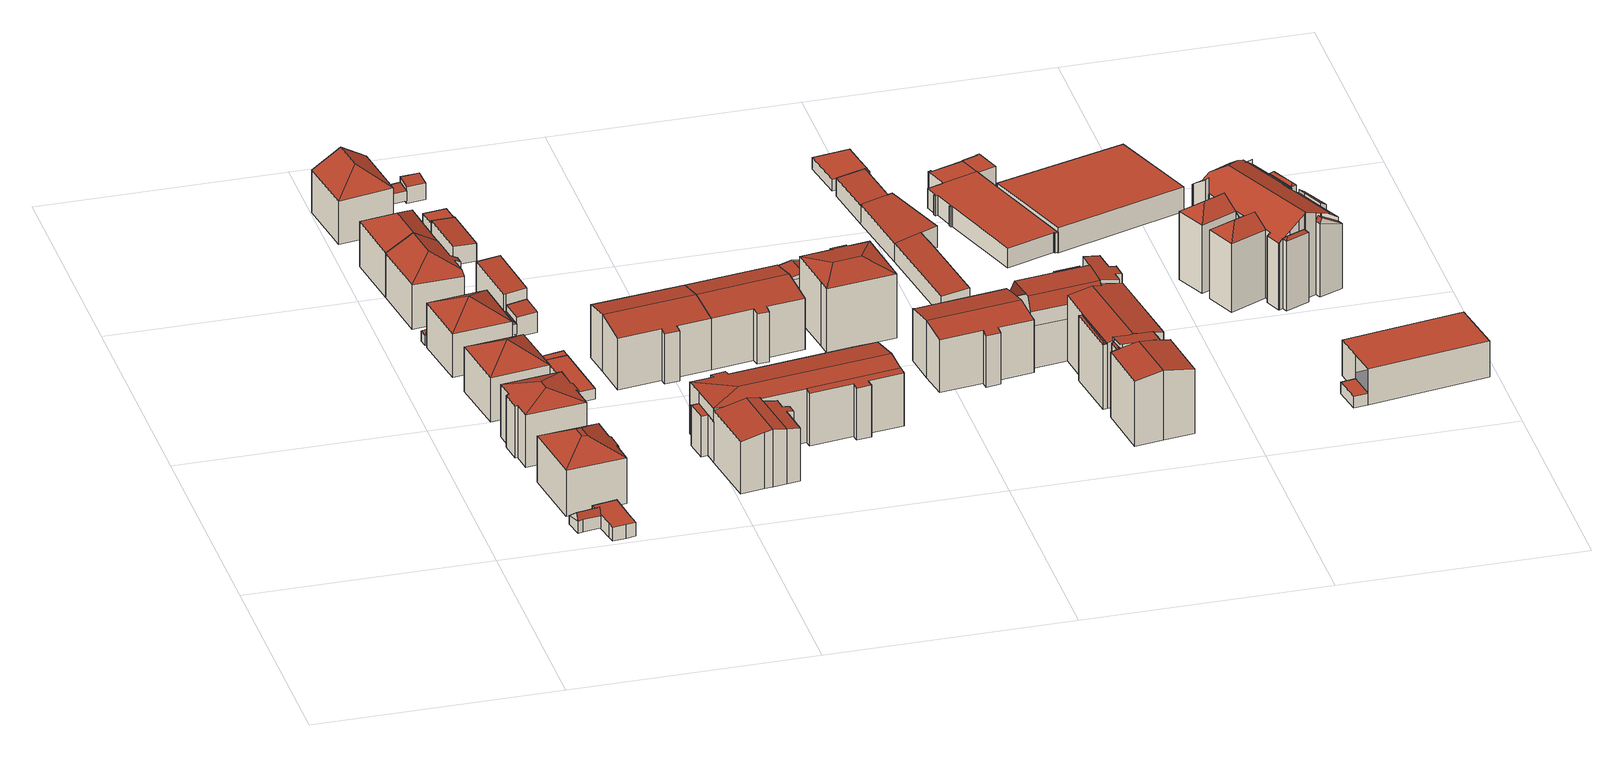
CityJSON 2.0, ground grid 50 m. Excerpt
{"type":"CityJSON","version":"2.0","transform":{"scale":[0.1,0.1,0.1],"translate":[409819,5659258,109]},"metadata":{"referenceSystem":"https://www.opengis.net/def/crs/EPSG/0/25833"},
"CityObjects":{
"building1":{"type":"Building","attributes":{"Dachtyp_tdc":"tdcFreeFormRoof","Gemeindeschluessel":14612000,"Dachneigung":36.49,"QualitaetDacherkennung":12,"Geometrietyp2DReferenz":"3000","measuredHeight":4.27,"function":"31001_9998","roofType":"5000"},"geometry":[{"type":"Solid","lod":"2","boundaries":[[[[0,1,2,3]],[[1,4,5,2]],[[4,6,7,5]],[[6,8,9,7]],[[8,0,3,9]],[[10,11,1,0]],[[6,4,11,10,8]],[[0,8,10]],[[4,1,11]],[[3,2,5,7,9]]]],"semantics":{"surfaces":[{"type":"WallSurface"},{"type":"RoofSurface"},{"type":"GroundSurface"}],"values":[[0,0,0,0,0,1,1,0,0,2]]}}]},
"building2":{"type":"Building","attributes":{"Dachtyp_tdc":"tdcPolyFlatRoof","Gemeindeschluessel":14612000,"Dachneigung":0,"QualitaetDacherkennung":81,"Geometrietyp2DReferenz":"3000","measuredHeight":2.94,"function":"31001_9998","roofType":"1000"},"geometry":[{"type":"Solid","lod":"2","boundaries":[[[[12,13,14,15]],[[13,16,17,14]],[[16,18,19,17]],[[18,20,21,19]],[[20,22,23,21]],[[22,24,25,23]],[[24,26,27,25]],[[26,28,29,27]],[[28,12,15,29]],[[28,26,24,22,20,18,16,13,12]],[[15,14,17,19,21,23,25,27,29]]]],"semantics":{"surfaces":[{"type":"WallSurface"},{"type":"RoofSurface"},{"type":"GroundSurface"}],"values":[[0,0,0,0,0,0,0,0,0,1,2]]}}]},
"building3":{"type":"Building","attributes":{"Dachtyp_tdc":"tdcCutTentRoof","Gemeindeschluessel":14612000,"Dachneigung":28.79,"QualitaetDacherkennung":66,"Geometrietyp2DReferenz":"3000","measuredHeight":13.18,"function":"31001_9998","roofType":"9999"},"geometry":[{"type":"Solid","lod":"2","boundaries":[[[[30,31,32,33]],[[31,34,35,32]],[[34,36,37,35]],[[36,38,39,37]],[[38,40,41,39]],[[42,43,44,45]],[[43,30,33,44]],[[43,42,40,38,36,34,46,47]],[[30,43,47,48]],[[31,30,48,49]],[[34,31,49,46]],[[49,48,47,46]],[[33,32,35,37,39,41,45,44]],[[40,42,45,41]]]],"semantics":{"surfaces":[{"type":"WallSurface"},{"type":"RoofSurface"},{"type":"GroundSurface"}],"values":[[0,0,0,0,0,0,0,1,1,1,1,1,2,0]]}}]},
"building4":{"type":"Building","attributes":{"Dachtyp_tdc":"tdcHipRoof","Gemeindeschluessel":14612000,"Dachneigung":17.6,"QualitaetDacherkennung":72,"Geometrietyp2DReferenz":"3000","measuredHeight":13.32,"function":"31001_9998","roofType":"3200"},"geometry":[{"type":"Solid","lod":"2","boundaries":[[[[50,51,52,53]],[[51,54,55,52]],[[54,56,57,55]],[[56,58,59,57]],[[58,60,61,59]],[[60,62,63,61]],[[62,64,65,63]],[[64,66,67,65]],[[66,68,69,67]],[[68,70,71,69]],[[70,72,73,71]],[[72,50,53,73]],[[68,66,74]],[[56,54,75]],[[66,64,62,60,58,56,75,74]],[[54,51,50,72,70,68,74,75]],[[53,52,55,57,59,61,63,65,67,69,71,73]]]],"semantics":{"surfaces":[{"type":"WallSurface"},{"type":"RoofSurface"},{"type":"GroundSurface"}],"values":[[0,0,0,0,0,0,0,0,0,0,0,0,1,1,1,1,2]]}}]},
"building5":{"type":"Building","attributes":{"Dachtyp_tdc":"tdcTentRoof","Gemeindeschluessel":14612000,"Dachneigung":30.73,"QualitaetDacherkennung":65,"Geometrietyp2DReferenz":"3000","measuredHeight":13.28,"function":"31001_9998","roofType":"3500"},"geometry":[{"type":"Solid","lod":"2","boundaries":[[[[76,77,78,79]],[[77,80,81,78]],[[80,82,83,81]],[[82,76,79,83]],[[77,76,84]],[[80,77,84]],[[82,80,84]],[[76,82,84]],[[79,78,81,83]]]],"semantics":{"surfaces":[{"type":"WallSurface"},{"type":"RoofSurface"},{"type":"GroundSurface"}],"values":[[0,0,0,0,1,1,1,1,2]]}}]},
"building6":{"type":"Building","attributes":{"Dachtyp_tdc":"tdcTentRoof","Gemeindeschluessel":14612000,"Dachneigung":30.21,"QualitaetDacherkennung":66,"Geometrietyp2DReferenz":"3000","measuredHeight":13.11,"function":"31001_9998","roofType":"3500"},"geometry":[{"type":"Solid","lod":"2","boundaries":[[[[85,86,87,88]],[[86,89,90,87]],[[89,91,92,90]],[[91,85,88,92]],[[86,85,93]],[[89,86,93]],[[91,89,93]],[[85,91,93]],[[88,87,90,92]]]],"semantics":{"surfaces":[{"type":"WallSurface"},{"type":"RoofSurface"},{"type":"GroundSurface"}],"values":[[0,0,0,0,1,1,1,1,2]]}}]},
"building7":{"type":"Building","attributes":{"Dachtyp_tdc":"tdcFreeFormRoof","Gemeindeschluessel":14612000,"Dachneigung":29.4,"QualitaetDacherkennung":63,"Geometrietyp2DReferenz":"3000","measuredHeight":12.84,"function":"31001_9998","roofType":"5000"},"geometry":[{"type":"Solid","lod":"2","boundaries":[[[[94,95,96,97]],[[95,98,99,96]],[[98,100,101,99]],[[100,102,103,101]],[[102,104,105,103]],[[104,106,107,105]],[[106,108,109,107]],[[108,94,97,109]],[[104,110,111,106]],[[95,94,112,111,110,102,100,98]],[[106,111,112,108]],[[104,102,110]],[[94,108,112]],[[97,96,99,101,103,105,107,109]]]],"semantics":{"surfaces":[{"type":"WallSurface"},{"type":"RoofSurface"},{"type":"GroundSurface"}],"values":[[0,0,0,0,0,0,0,0,1,1,1,0,0,2]]}}]},
"building8":{"type":"Building","attributes":{"Dachtyp_tdc":"tdcFreeFormRoof","Gemeindeschluessel":14612000,"Dachneigung":35.72,"QualitaetDacherkennung":27,"Geometrietyp2DReferenz":"3000","measuredHeight":3.58,"function":"31001_9998","roofType":"5000"},"geometry":[{"type":"Solid","lod":"2","boundaries":[[[[113,114,115,116]],[[114,117,118,115]],[[117,119,120,118]],[[119,121,122,120]],[[121,123,124,122]],[[123,125,126,124]],[[125,127,128,126]],[[127,113,116,128]],[[129,130,127,125]],[[131,132,129,125,123]],[[131,123,121]],[[133,132,131,121,119]],[[133,119,117]],[[117,132,133]],[[117,129,132]],[[114,129,117]],[[114,130,129]],[[130,114,113]],[[130,113,127]],[[116,115,118,120,122,124,126,128]]]],"semantics":{"surfaces":[{"type":"WallSurface"},{"type":"RoofSurface"},{"type":"GroundSurface"}],"values":[[0,0,0,0,0,0,0,0,1,1,1,1,1,1,1,1,1,1,1,2]]}}]},
"building9":{"type":"Building","attributes":{"Dachtyp_tdc":"tdcHipAndGableRoof","Gemeindeschluessel":14612000,"Dachneigung":30.19,"QualitaetDacherkennung":73,"Geometrietyp2DReferenz":"3000","measuredHeight":12.99,"function":"31001_9998","roofType":"5000"},"geometry":[{"type":"Solid","lod":"2","boundaries":[[[[134,135,136,137]],[[135,138,139,136]],[[138,140,141,139]],[[140,134,137,141]],[[138,135,142]],[[134,140,143]],[[135,134,143,142]],[[140,138,142,143]],[[137,136,139,141]]]],"semantics":{"surfaces":[{"type":"WallSurface"},{"type":"RoofSurface"},{"type":"GroundSurface"}],"values":[[0,0,0,0,1,0,1,1,2]]}}]},
"building10":{"type":"Building","attributes":{"Dachtyp_tdc":"tdcHipAndGableRoof","Gemeindeschluessel":14612000,"Dachneigung":31.84,"QualitaetDacherkennung":64,"Geometrietyp2DReferenz":"3000","measuredHeight":12.88,"function":"31001_9998","roofType":"5000"},"geometry":[{"type":"Solid","lod":"2","boundaries":[[[[144,145,146,147]],[[145,148,149,146]],[[148,150,151,149]],[[150,144,147,151]],[[148,145,152]],[[144,150,153]],[[145,144,153,152]],[[150,148,152,153]],[[147,146,149,151]]]],"semantics":{"surfaces":[{"type":"WallSurface"},{"type":"RoofSurface"},{"type":"GroundSurface"}],"values":[[0,0,0,0,1,0,1,1,2]]}}]},
"building11":{"type":"Building","attributes":{"Dachtyp_tdc":"tdcPolyFlatRoof","Gemeindeschluessel":14612000,"Dachneigung":0,"QualitaetDacherkennung":93,"Geometrietyp2DReferenz":"3000","measuredHeight":2.38,"function":"31001_9998","roofType":"1000"},"geometry":[{"type":"Solid","lod":"2","boundaries":[[[[154,155,156,157]],[[155,158,159,156]],[[158,160,161,159]],[[160,154,157,161]],[[160,158,155,154]],[[157,156,159,161]]]],"semantics":{"surfaces":[{"type":"WallSurface"},{"type":"RoofSurface"},{"type":"GroundSurface"}],"values":[[0,0,0,0,1,2]]}}]},
"building12":{"type":"Building","attributes":{"Dachtyp_tdc":"tdcPolyFlatRoof","Gemeindeschluessel":14612000,"Dachneigung":0,"QualitaetDacherkennung":55,"Geometrietyp2DReferenz":"3000","measuredHeight":2.43,"function":"31001_9998","roofType":"1000"},"geometry":[{"type":"Solid","lod":"2","boundaries":[[[[162,163,164,165]],[[163,166,167,164]],[[166,155,168,167]],[[155,154,169,168]],[[154,162,165,169]],[[154,155,166,163,162]],[[165,164,167,168,169]]]],"semantics":{"surfaces":[{"type":"WallSurface"},{"type":"RoofSurface"},{"type":"GroundSurface"}],"values":[[0,0,0,0,0,1,2]]}}]},
"building13":{"type":"Building","attributes":{"Dachtyp_tdc":"tdcPolyFlatRoof","Gemeindeschluessel":14612000,"Dachneigung":4.88,"QualitaetDacherkennung":71,"Geometrietyp2DReferenz":"3000","measuredHeight":4.54,"function":"31001_9998","roofType":"2100"},"geometry":[{"type":"Solid","lod":"2","boundaries":[[[[170,171,172,173]],[[171,174,175,172]],[[174,176,177,175]],[[176,170,173,177]],[[176,174,171,170]],[[173,172,175,177]]]],"semantics":{"surfaces":[{"type":"WallSurface"},{"type":"RoofSurface"},{"type":"GroundSurface"}],"values":[[0,0,0,0,1,2]]}}]},
"building14":{"type":"Building","attributes":{"Dachtyp_tdc":"tdcPolyFlatRoof","Gemeindeschluessel":14612000,"Dachneigung":4.03,"QualitaetDacherkennung":79,"Geometrietyp2DReferenz":"3000","measuredHeight":7.04,"function":"31001_9998","roofType":"2100"},"geometry":[{"type":"Solid","lod":"2","boundaries":[[[[178,179,180,181]],[[179,182,183,180]],[[182,184,172,183]],[[184,185,173,172]],[[185,178,181,173]],[[185,184,182,179,178]],[[181,180,183,172,173]]]],"semantics":{"surfaces":[{"type":"WallSurface"},{"type":"RoofSurface"},{"type":"GroundSurface"}],"values":[[0,0,0,0,0,1,2]]}}]},
"building15":{"type":"Building","attributes":{"Dachtyp_tdc":"tdcPolyFlatRoof","Gemeindeschluessel":14612000,"Dachneigung":4.95,"QualitaetDacherkennung":76,"Geometrietyp2DReferenz":"3000","measuredHeight":4.27,"function":"31001_9998","roofType":"2100"},"geometry":[{"type":"Solid","lod":"2","boundaries":[[[[186,187,188,189]],[[187,190,191,188]],[[190,192,193,191]],[[192,186,189,193]],[[192,190,187,186]],[[189,188,191,193]]]],"semantics":{"surfaces":[{"type":"WallSurface"},{"type":"RoofSurface"},{"type":"GroundSurface"}],"values":[[0,0,0,0,1,2]]}}]},
"building16":{"type":"Building","attributes":{"Dachtyp_tdc":"tdcPolyFlatRoof","Gemeindeschluessel":14612000,"Dachneigung":4.18,"QualitaetDacherkennung":73,"Geometrietyp2DReferenz":"3000","measuredHeight":2.37,"function":"31001_9998","roofType":"2100"},"geometry":[{"type":"Solid","lod":"2","boundaries":[[[[194,195,196,197]],[[195,198,199,196]],[[198,200,201,199]],[[200,194,197,201]],[[200,198,195,194]],[[197,196,199,201]]]],"semantics":{"surfaces":[{"type":"WallSurface"},{"type":"RoofSurface"},{"type":"GroundSurface"}],"values":[[0,0,0,0,1,2]]}}]},
"building17":{"type":"Building","attributes":{"Dachtyp_tdc":"tdcPolyFlatRoof","Gemeindeschluessel":14612000,"Dachneigung":0,"QualitaetDacherkennung":72,"Geometrietyp2DReferenz":"3000","measuredHeight":3.58,"function":"31001_9998","roofType":"1000"},"geometry":[{"type":"Solid","lod":"2","boundaries":[[[[202,203,189,188]],[[203,204,205,189]],[[204,206,207,205]],[[206,202,188,207]],[[206,204,203,202]],[[188,189,205,207]]]],"semantics":{"surfaces":[{"type":"WallSurface"},{"type":"RoofSurface"},{"type":"GroundSurface"}],"values":[[0,0,0,0,1,2]]}}]},
"building18":{"type":"Building","attributes":{"Dachtyp_tdc":"tdcPolyFlatRoof","Gemeindeschluessel":14612000,"Dachneigung":9.52,"QualitaetDacherkennung":61,"Geometrietyp2DReferenz":"3000","measuredHeight":4.11,"function":"31001_9998","roofType":"2100"},"geometry":[{"type":"Solid","lod":"2","boundaries":[[[[208,209,210,211]],[[209,212,213,210]],[[212,214,215,213]],[[214,208,211,215]],[[214,212,209,208]],[[211,210,213,215]]]],"semantics":{"surfaces":[{"type":"WallSurface"},{"type":"RoofSurface"},{"type":"GroundSurface"}],"values":[[0,0,0,0,1,2]]}}]},
"building19":{"type":"Building","attributes":{"Dachtyp_tdc":"tdcGableRoof","Gemeindeschluessel":14612000,"Dachneigung":10.07,"QualitaetDacherkennung":64,"Geometrietyp2DReferenz":"3000","measuredHeight":12.5,"function":"31001_9998","roofType":"3100"},"geometry":[{"type":"Solid","lod":"2","boundaries":[[[[216,217,218,219]],[[217,220,221,218]],[[220,222,223,221]],[[222,224,225,223]],[[224,226,227,225]],[[226,228,229,227]],[[228,230,231,229]],[[230,232,233,231]],[[232,234,235,233]],[[234,216,219,235]],[[230,228,226,224]],[[224,222,220,217,216,234,232,230]],[[219,218,221,223,225,227,229,231,233,235]]]],"semantics":{"surfaces":[{"type":"WallSurface"},{"type":"RoofSurface"},{"type":"GroundSurface"}],"values":[[0,0,0,0,0,0,0,0,0,0,1,1,2]]}}]},
"building20":{"type":"Building","attributes":{"Gemeindeschluessel":14612000,"Geometrietyp2DReferenz":"3000","function":"31001_9998","roofType":"9999"},"children":["building20-1","building20-2","building20-3","building20-4","building20-5"]},
"building20-1":{"type":"BuildingPart","attributes":{"Dachtyp_tdc":"tdcPolyFlatRoof","Dachneigung":0,"QualitaetDacherkennung":36,"Geometrietyp2DReferenz":"3000","measuredHeight":8.82,"roofType":"1000"},"parents":["building20"],"geometry":[{"type":"MultiSurface","lod":"2","boundaries":[[[236,237,238,239]],[[237,240,241,238]],[[240,242,243,241]],[[242,244,245,243]],[[244,242,240,237,236]],[[238,241,243,245,239]]],"semantics":{"surfaces":[{"type":"WallSurface"},{"type":"RoofSurface"},{"type":"GroundSurface"}],"values":[0,0,0,0,1,2]}}]},
"building20-2":{"type":"BuildingPart","attributes":{"Dachtyp_tdc":"tdcPolyFlatRoof","Dachneigung":9.16,"QualitaetDacherkennung":44,"Geometrietyp2DReferenz":"3000","measuredHeight":11.76,"roofType":"2100"},"parents":["building20"],"geometry":[{"type":"MultiSurface","lod":"2","boundaries":[[[246,247,248,249,250]],[[247,251,252,248]],[[251,253,254,252]],[[253,255,256,254]],[[255,257,258,256]],[[257,259,260,258]],[[259,261,262,263,260]],[[259,257,255,253,251,247,246,261]],[[263,249,248,252,254,256,258,260]]],"semantics":{"surfaces":[{"type":"WallSurface"},{"type":"RoofSurface"},{"type":"GroundSurface"}],"values":[0,0,0,0,0,0,0,1,2]}}]},
"building20-3":{"type":"BuildingPart","attributes":{"Dachtyp_tdc":"tdcGableRoof","Dachneigung":10.26,"QualitaetDacherkennung":70,"Geometrietyp2DReferenz":"3000","measuredHeight":12.49,"roofType":"3100"},"parents":["building20"],"geometry":[{"type":"MultiSurface","lod":"2","boundaries":[[[264,265,266,267,268]],[[269,270,271,272]],[[269,273,274,270]],[[273,275,276,274]],[[275,277,239,276]],[[269,272,265,264,278]],[[278,279,277,275,273,269]],[[239,280,267,266,271,270,274,276]]],"semantics":{"surfaces":[{"type":"WallSurface"},{"type":"RoofSurface"},{"type":"GroundSurface"}],"values":[0,0,0,0,0,1,1,2]}}]},
"building20-4":{"type":"BuildingPart","attributes":{"Dachtyp_tdc":"tdcPolyFlatRoof","Dachneigung":9.98,"QualitaetDacherkennung":75,"Geometrietyp2DReferenz":"3000","measuredHeight":12.02,"roofType":"2100"},"parents":["building20"],"geometry":[{"type":"MultiSurface","lod":"2","boundaries":[[[281,282,266,265]],[[281,283,284,282]],[[283,285,286,284]],[[285,287,288,286]],[[287,289,290,288]],[[289,291,292,290]],[[291,272,271,292]],[[272,291,289,287,285,283,281,265]],[[266,282,284,286,288,290,292,271]]],"semantics":{"surfaces":[{"type":"WallSurface"},{"type":"RoofSurface"},{"type":"GroundSurface"}],"values":[0,0,0,0,0,0,0,1,2]}}]},
"building20-5":{"type":"BuildingPart","attributes":{"Dachtyp_tdc":"tdcHipAndGableRoof","Dachneigung":10.23,"QualitaetDacherkennung":64,"Geometrietyp2DReferenz":"3000","measuredHeight":12.53,"roofType":"5000"},"parents":["building20"],"geometry":[{"type":"MultiSurface","lod":"2","boundaries":[[[293,294,295,296]],[[294,297,298,295]],[[297,299,300,298]],[[299,301,302,300]],[[301,250,249,302]],[[262,268,267,263]],[[303,245,244]],[[303,304,305,245]],[[306,307,308,309]],[[307,293,296,308]],[[304,303,310,311]],[[310,279,312,268,262,250,301,311]],[[301,299,297,294,293,307,306,304,311]],[[296,295,298,300,302,249,263,267,280,239,245,305,309,308]],[[304,306,309,305]]],"semantics":{"surfaces":[{"type":"WallSurface"},{"type":"RoofSurface"},{"type":"GroundSurface"}],"values":[0,0,0,0,0,0,0,0,0,0,1,1,1,2,0]}}]},
"building21":{"type":"Building","attributes":{"Dachtyp_tdc":"tdcGableRoof","Gemeindeschluessel":14612000,"Dachneigung":10,"QualitaetDacherkennung":69,"Geometrietyp2DReferenz":"3000","measuredHeight":12.5,"function":"31001_9998","roofType":"3100"},"geometry":[{"type":"Solid","lod":"2","boundaries":[[[[313,314,315,316]],[[314,317,318,315]],[[317,232,233,318]],[[232,230,231,233]],[[230,228,229,231]],[[228,319,320,229]],[[319,321,322,320]],[[321,323,324,322]],[[323,325,326,324]],[[325,313,316,326]],[[321,319,228,230]],[[230,232,317,314,313,325,323,321]],[[316,315,318,233,231,229,320,322,324,326]]]],"semantics":{"surfaces":[{"type":"WallSurface"},{"type":"RoofSurface"},{"type":"GroundSurface"}],"values":[[0,0,0,0,0,0,0,0,0,0,1,1,2]]}}]},
"building22":{"type":"Building","attributes":{"Gemeindeschluessel":14612000,"Geometrietyp2DReferenz":"3000","function":"31001_9998","roofType":"9999"},"children":["building22-1","building22-2"]},
"building22-1":{"type":"BuildingPart","attributes":{"Dachtyp_tdc":"tdcHipRoof","Dachneigung":10.16,"QualitaetDacherkennung":53,"Geometrietyp2DReferenz":"3000","measuredHeight":15.25,"roofType":"3200"},"parents":["building22"],"geometry":[{"type":"MultiSurface","lod":"2","boundaries":[[[327,328,329]],[[327,330,331,328]],[[330,332,333,331]],[[332,334,335,333]],[[334,336,337,335]],[[336,338,339,337]],[[338,340,341,339]],[[340,342,343,344,341]],[[332,330,345]],[[338,336,334,346]],[[330,327,342,340,338,346,345]],[[334,332,345,346]],[[328,331,333,335,337,339,341,344]]],"semantics":{"surfaces":[{"type":"WallSurface"},{"type":"RoofSurface"},{"type":"GroundSurface"}],"values":[0,0,0,0,0,0,0,0,1,1,1,1,2]}}]},
"building22-2":{"type":"BuildingPart","attributes":{"Dachtyp_tdc":"tdcPolyFlatRoof","Dachneigung":0,"QualitaetDacherkennung":49,"Geometrietyp2DReferenz":"3000","measuredHeight":13.36,"roofType":"1000"},"parents":["building22"],"geometry":[{"type":"MultiSurface","lod":"2","boundaries":[[[343,347,348,344]],[[347,349,350,348]],[[349,329,328,350]],[[329,349,347,343]],[[344,348,350,328]]],"semantics":{"surfaces":[{"type":"WallSurface"},{"type":"RoofSurface"},{"type":"GroundSurface"}],"values":[0,0,0,1,2]}}]},
"building23":{"type":"Building","attributes":{"Dachtyp_tdc":"tdcGableRoof","Gemeindeschluessel":14612000,"Dachneigung":10.24,"QualitaetDacherkennung":61,"Geometrietyp2DReferenz":"3000","measuredHeight":2.91,"function":"31001_9998","roofType":"3100"},"geometry":[{"type":"Solid","lod":"2","boundaries":[[[[351,352,353,354]],[[352,355,356,353]],[[355,357,358,356]],[[357,351,354,358]],[[355,352,359]],[[351,357,360]],[[352,351,360,359]],[[357,355,359,360]],[[354,353,356,358]]]],"semantics":{"surfaces":[{"type":"WallSurface"},{"type":"RoofSurface"},{"type":"GroundSurface"}],"values":[[0,0,0,0,0,0,1,1,2]]}}]},
"building24":{"type":"Building","attributes":{"Gemeindeschluessel":14612000,"Geometrietyp2DReferenz":"3000","function":"31001_9998","roofType":"9999"},"children":["building24-1","building24-2","building24-3","building24-4","building24-5","building24-6","building24-7","building24-8"]},
"building24-1":{"type":"BuildingPart","attributes":{"Dachtyp_tdc":"tdcGableRoof","Dachneigung":10.01,"QualitaetDacherkennung":67,"Geometrietyp2DReferenz":"3000","measuredHeight":15.24,"roofType":"3100"},"parents":["building24"],"geometry":[{"type":"MultiSurface","lod":"2","boundaries":[[[361,362,363,364]],[[362,365,366,363]],[[367,368,369,370]],[[368,371,372,369]],[[371,373,374,372]],[[373,375,376,374]],[[375,377,378,376]],[[377,379,380,378]],[[379,381,382,380]],[[375,373,371,368,367,383,384]],[[384,385,386,365,362,361,387,381,379,377,375]],[[382,388,364,363,366,389,390,370,369,372,374,376,378,380]],[[381,387,388,382]],[[387,361,364,388]]],"semantics":{"surfaces":[{"type":"WallSurface"},{"type":"RoofSurface"},{"type":"GroundSurface"}],"values":[0,0,0,0,0,0,0,0,0,1,1,2,0,0]}}]},
"building24-2":{"type":"BuildingPart","attributes":{"Dachtyp_tdc":"tdcPolyFlatRoof","Dachneigung":10.02,"QualitaetDacherkennung":49,"Geometrietyp2DReferenz":"3000","measuredHeight":14.87,"roofType":"2100"},"parents":["building24"],"geometry":[{"type":"MultiSurface","lod":"2","boundaries":[[[391,392,393,394]],[[392,395,396,393]],[[395,397,398,396]],[[397,399,400,398]],[[399,401,402,400]],[[401,403,404,402]],[[403,405,406,407,404]],[[403,401,399,397,395,392,391,408,405]],[[407,394,393,396,398,400,402,404]]],"semantics":{"surfaces":[{"type":"WallSurface"},{"type":"RoofSurface"},{"type":"GroundSurface"}],"values":[0,0,0,0,0,0,0,1,2]}}]},
"building24-3":{"type":"BuildingPart","attributes":{"Dachtyp_tdc":"tdcPolyFlatRoof","Dachneigung":5.21,"QualitaetDacherkennung":55,"Geometrietyp2DReferenz":"3000","measuredHeight":15.43,"roofType":"2100"},"parents":["building24"],"geometry":[{"type":"MultiSurface","lod":"2","boundaries":[[[409,410,411,412,366,365]],[[413,414,367,370,415,416]],[[413,417,418,419,410,409,420,385,421,383,414]],[[390,389,366,412,422,415,370]]],"semantics":{"surfaces":[{"type":"WallSurface"},{"type":"RoofSurface"},{"type":"GroundSurface"}],"values":[0,0,1,2]}}]},
"building24-4":{"type":"BuildingPart","attributes":{"Dachtyp_tdc":"tdcGableRoof","Dachneigung":10,"QualitaetDacherkennung":72,"Geometrietyp2DReferenz":"3000","measuredHeight":12.56,"roofType":"3100"},"parents":["building24"],"geometry":[{"type":"MultiSurface","lod":"2","boundaries":[[[423,424,425,426,427]],[[424,428,429,425]],[[428,430,431,429]],[[430,432,433,431]],[[432,434,435,433]],[[434,436,437,435]],[[436,438,439,437]],[[438,440,441,439]],[[440,442,443,441]],[[442,444,445,446,447,443]],[[438,436,434,432,430,428,424,423,448]],[[448,449,444,442,440,438]],[[447,450,426,425,429,431,433,435,437,439,441,443]]],"semantics":{"surfaces":[{"type":"WallSurface"},{"type":"RoofSurface"},{"type":"GroundSurface"}],"values":[0,0,0,0,0,0,0,0,0,0,1,1,2]}}]},
"building24-5":{"type":"BuildingPart","attributes":{"Dachtyp_tdc":"tdcFreeFormRoof","Dachneigung":23.89,"QualitaetDacherkennung":17,"Geometrietyp2DReferenz":"3000","measuredHeight":14.34,"roofType":"5000"},"parents":["building24"],"geometry":[{"type":"MultiSurface","lod":"2","boundaries":[[[451,452,453,454]],[[452,455,456,453]],[[455,457,458,456]],[[459,460,455,452]],[[452,461,459]],[[461,451,457,460,459]],[[460,457,455]],[[451,461,452]],[[454,453,456,458]]],"semantics":{"surfaces":[{"type":"WallSurface"},{"type":"RoofSurface"},{"type":"GroundSurface"}],"values":[0,0,0,1,1,1,1,0,2]}}]},
"building24-6":{"type":"BuildingPart","attributes":{"Dachtyp_tdc":"tdcPolyFlatRoof","Dachneigung":16.2,"QualitaetDacherkennung":45,"Geometrietyp2DReferenz":"3000","measuredHeight":11.91,"roofType":"2100"},"parents":["building24"],"geometry":[{"type":"MultiSurface","lod":"2","boundaries":[[[462,463,464,465]],[[463,466,464]],[[467,468,469,470,471]],[[468,462,465,469]],[[468,467,463,462]],[[465,464,470,469]]],"semantics":{"surfaces":[{"type":"WallSurface"},{"type":"RoofSurface"},{"type":"GroundSurface"}],"values":[0,0,0,0,1,2]}}]},
"building24-7":{"type":"BuildingPart","attributes":{"Dachtyp_tdc":"tdcGableRoof","Dachneigung":10.03,"QualitaetDacherkennung":79,"Geometrietyp2DReferenz":"3000","measuredHeight":15.23,"roofType":"3100"},"parents":["building24"],"geometry":[{"type":"MultiSurface","lod":"2","boundaries":[[[472,473,474,475,476,458,457]],[[477,478,479,480,481,482]],[[478,483,484,479]],[[483,416,415,484]],[[411,485,451,454,412]],[[486,417,416,483,478,477,487,488]],[[488,473,472,485,411,419,486]],[[454,458,476,489,490,480,479,484,415,422,412]]],"semantics":{"surfaces":[{"type":"WallSurface"},{"type":"RoofSurface"},{"type":"GroundSurface"}],"values":[0,0,0,0,0,1,1,2]}}]},
"building24-8":{"type":"BuildingPart","attributes":{"Dachtyp_tdc":"tdcCutGableRoof","Dachneigung":56.54,"QualitaetDacherkennung":19,"Geometrietyp2DReferenz":"3000","measuredHeight":15.26,"roofType":"9999"},"parents":["building24"],"geometry":[{"type":"MultiSurface","lod":"2","boundaries":[[[406,405,491,492,482,481]],[[475,474,493,423,427]],[[446,445,494,471]],[[394,407,480,490,489,476,426,450,447,470,464]],[[406,481,480,407]],[[475,427,426,476]],[[446,471,470,447]],[[471,494,445,449,495,496,408,497,466]],[[474,498,499,482,492,500,493]],[[491,496,495,500,492]]],"semantics":{"surfaces":[{"type":"WallSurface"},{"type":"GroundSurface"},{"type":"RoofSurface"}],"values":[0,0,0,1,0,0,0,2,2,2]}}]},
"building25":{"type":"Building","attributes":{"Gemeindeschluessel":14612000,"Geometrietyp2DReferenz":"3000","function":"31001_9998","roofType":"9999"},"children":["building25-1","building25-2","building25-3"]},
"building25-1":{"type":"BuildingPart","attributes":{"Dachtyp_tdc":"tdcPolyFlatRoof","Dachneigung":5.55,"QualitaetDacherkennung":87,"Geometrietyp2DReferenz":"3000","measuredHeight":4.58,"roofType":"2100"},"parents":["building25"],"geometry":[{"type":"MultiSurface","lod":"2","boundaries":[[[501,502,503,504,505]],[[502,506,507,503]],[[506,508,509,507]],[[508,510,511,509]],[[510,512,513,514,511]],[[512,510,508,506,502,501]],[[504,503,507,509,511,514]]],"semantics":{"surfaces":[{"type":"WallSurface"},{"type":"RoofSurface"},{"type":"GroundSurface"}],"values":[0,0,0,0,0,1,2]}}]},
"building25-2":{"type":"BuildingPart","attributes":{"Dachtyp_tdc":"tdcPolyFlatRoof","Dachneigung":5.87,"QualitaetDacherkennung":87,"Geometrietyp2DReferenz":"3000","measuredHeight":4.58,"roofType":"2100"},"parents":["building25"],"geometry":[{"type":"MultiSurface","lod":"2","boundaries":[[[515,516,517,518]],[[516,519,520,517]],[[521,522,523,524]],[[522,515,518,523]],[[522,521,525,519,516,515]],[[518,517,520,524,523]]],"semantics":{"surfaces":[{"type":"WallSurface"},{"type":"RoofSurface"},{"type":"GroundSurface"}],"values":[0,0,0,0,1,2]}}]},
"building25-3":{"type":"BuildingPart","attributes":{"Dachtyp_tdc":"tdcPolyFlatRoof","Dachneigung":3.87,"QualitaetDacherkennung":60,"Geometrietyp2DReferenz":"3000","measuredHeight":4.63,"roofType":"2100"},"parents":["building25"],"geometry":[{"type":"MultiSurface","lod":"2","boundaries":[[[526,505,504,527]],[[513,528,521,524,514]],[[519,529,530,520]],[[529,526,527,530]],[[529,519,525,528,513,505,526]],[[527,504,514,524,520,530]]],"semantics":{"surfaces":[{"type":"WallSurface"},{"type":"RoofSurface"},{"type":"GroundSurface"}],"values":[0,0,0,0,1,2]}}]},
"building26":{"type":"Building","attributes":{"Dachtyp_tdc":"tdcPolyFlatRoof","Gemeindeschluessel":14612000,"Dachneigung":0,"QualitaetDacherkennung":59,"Geometrietyp2DReferenz":"3000","measuredHeight":2.56,"function":"31001_9998","roofType":"1000"},"geometry":[{"type":"Solid","lod":"2","boundaries":[[[[531,532,533,534]],[[532,535,536,533]],[[535,537,538,536]],[[537,539,540,538]],[[539,531,534,540]],[[539,537,535,532,531]],[[534,533,536,538,540]]]],"semantics":{"surfaces":[{"type":"WallSurface"},{"type":"RoofSurface"},{"type":"GroundSurface"}],"values":[[0,0,0,0,0,1,2]]}}]},
"building27":{"type":"Building","attributes":{"Gemeindeschluessel":14612000,"Geometrietyp2DReferenz":"3000","function":"31001_9998","roofType":"9999"},"children":["building27-1","building27-2","building27-3"]},
"building27-1":{"type":"BuildingPart","attributes":{"Dachtyp_tdc":"tdcPolyFlatRoof","Dachneigung":0,"QualitaetDacherkennung":81,"Geometrietyp2DReferenz":"3000","measuredHeight":4.29,"roofType":"1000"},"parents":["building27"],"geometry":[{"type":"MultiSurface","lod":"2","boundaries":[[[541,542,543,544]],[[542,545,546,543]],[[545,547,548,546]],[[547,549,550,548]],[[549,551,552,550]],[[551,553,554,552]],[[553,555,556,554]],[[555,557,558,556]],[[557,559,560,558]],[[559,561,562,560]],[[561,563,564,562]],[[563,565,566,564]],[[565,567,568,566]],[[567,569,570,568]],[[569,571,572,570]],[[571,573,574,575,572]],[[571,569,567,565,563,561,559,557,555,553,551,549,547,545,542,541,576,573]],[[575,577,544,543,546,548,550,552,554,556,558,560,562,564,566,568,570,572]]],"semantics":{"surfaces":[{"type":"WallSurface"},{"type":"RoofSurface"},{"type":"GroundSurface"}],"values":[0,0,0,0,0,0,0,0,0,0,0,0,0,0,0,0,1,2]}}]},
"building27-2":{"type":"BuildingPart","attributes":{"Dachtyp_tdc":"tdcPolyFlatRoof","Dachneigung":0,"QualitaetDacherkennung":67,"Geometrietyp2DReferenz":"3000","measuredHeight":4.3,"roofType":"1000"},"parents":["building27"],"geometry":[{"type":"MultiSurface","lod":"2","boundaries":[[[578,541,544,579]],[[580,581,582,583,584]],[[581,585,586,582]],[[585,587,588,586]],[[587,578,579,588]],[[587,585,581,580,541,578]],[[579,544,577,583,582,586,588]]],"semantics":{"surfaces":[{"type":"WallSurface"},{"type":"RoofSurface"},{"type":"GroundSurface"}],"values":[0,0,0,0,0,1,2]}}]},
"building27-3":{"type":"BuildingPart","attributes":{"Dachtyp_tdc":"tdcPolyFlatRoof","Dachneigung":0,"QualitaetDacherkennung":76,"Geometrietyp2DReferenz":"3000","measuredHeight":4.28,"roofType":"1000"},"parents":["building27"],"geometry":[{"type":"MultiSurface","lod":"2","boundaries":[[[589,590,591,592]],[[590,593,594,591]],[[593,584,583,594]],[[574,589,592,575]],[[574,595,584,593,590,589]],[[592,591,594,583,577,575]]],"semantics":{"surfaces":[{"type":"WallSurface"},{"type":"RoofSurface"},{"type":"GroundSurface"}],"values":[0,0,0,0,1,2]}}]},
"building28":{"type":"Building","attributes":{"Gemeindeschluessel":14612000,"Dachneigung":90,"Dachorientierung":0,"MittlereTraufHoehe":115.5,"QualitaetDacherkennung":73,"ObjektHoehe":5.43,"BodenHoehe":110.07,"Geometrietyp2DReferenz":"3000","AbsoluteHoehe":115.5,"Dachflaeche":558.99,"measuredHeight":5.43,"function":"31001_9998","roofType":"1000","storeysAboveGround":2},"geometry":[{"type":"MultiSurface","lod":"2","boundaries":[[[596,597,598,599]],[[597,600,601,598]],[[600,602,603,601]],[[602,596,599,603]],[[602,600,597,596]],[[599,598,601,603]]],"semantics":{"surfaces":[{"type":"WallSurface"},{"type":"RoofSurface"},{"type":"GroundSurface"}],"values":[0,0,0,0,1,2]}}]},
"building29":{"type":"Building","attributes":{"Gemeindeschluessel":14612000,"Geometrietyp2DReferenz":"3000","function":"31001_9998","roofType":"9999"},"children":["building29-1","building29-2","building29-3","building29-4","building29-5","building29-6","building29-7","building29-8","building29-9","building29-10","building29-11"]},
"building29-1":{"type":"BuildingPart","attributes":{"Dachtyp_tdc":"tdcFreeFormRoof","Dachneigung":43.48,"QualitaetDacherkennung":7,"Geometrietyp2DReferenz":"3000","measuredHeight":15.8,"roofType":"5000"},"parents":["building29"],"geometry":[{"type":"MultiSurface","lod":"2","boundaries":[[[604,605,606,607]],[[605,608,609,606]],[[608,610,611,609]],[[612,613,614,615]],[[613,604,607,614]],[[616,617,610,608,605,604,618]],[[604,613,619,618]],[[613,612,619]],[[612,620,616,618,619]],[[607,606,609,611,621,615,614]]],"semantics":{"surfaces":[{"type":"WallSurface"},{"type":"RoofSurface"},{"type":"GroundSurface"}],"values":[0,0,0,0,0,1,1,1,1,2]}}]},
"building29-2":{"type":"BuildingPart","attributes":{"Dachtyp_tdc":"tdcPolyFlatRoof","Dachneigung":33.96,"QualitaetDacherkennung":37,"Geometrietyp2DReferenz":"3000","measuredHeight":16.34,"roofType":"2100"},"parents":["building29"],"geometry":[{"type":"MultiSurface","lod":"2","boundaries":[[[622,623,624,625]],[[626,627,628,629]],[[627,626,623,622,630,631]],[[632,625,624,629,628]]],"semantics":{"surfaces":[{"type":"WallSurface"},{"type":"RoofSurface"},{"type":"GroundSurface"}],"values":[0,0,1,2]}}]},
"building29-3":{"type":"BuildingPart","attributes":{"Dachtyp_tdc":"tdcGableRoof","Dachneigung":32.65,"QualitaetDacherkennung":5,"Geometrietyp2DReferenz":"3000","measuredHeight":17.12,"roofType":"3100"},"parents":["building29"],"geometry":[{"type":"MultiSurface","lod":"2","boundaries":[[[633,634,635,636]],[[634,637,638,635]],[[637,639,640,638]],[[637,634,641]],[[634,633,642,643,641]],[[639,637,641,643]],[[636,635,638,640,644]]],"semantics":{"surfaces":[{"type":"WallSurface"},{"type":"RoofSurface"},{"type":"GroundSurface"}],"values":[0,0,0,0,1,1,2]}}]},
"building29-4":{"type":"BuildingPart","attributes":{"Dachtyp_tdc":"tdcGableAndHippedGRoof","Dachneigung":33.67,"QualitaetDacherkennung":38,"Geometrietyp2DReferenz":"3000","measuredHeight":18.74,"roofType":"9999"},"parents":["building29"],"geometry":[{"type":"MultiSurface","lod":"2","boundaries":[[[645,646,647,640,639]],[[646,648,612,615,647]],[[649,650,611,610]],[[649,651,652,650]],[[651,653,654,655,652]],[[656,657,658,659,660]],[[657,656,661,659,658]],[[662,663,664,665,666]],[[663,667,668,664]],[[667,669,670,668]],[[671,672,673,674,675,676]],[[677,678,679,680,628,627]],[[681,672,671,682,683]],[[682,684,685,669,667,663,662,686,687,688,656,657,656,689,690,653,651,649,610,617,691,620,648,646,683]],[[646,645,692,678,677,693,681,683]],[[680,644,640,647,615,621,611,650,652,655,659,658,659,694,665,664,668,670,695,696,675,674,697,632,628]]],"semantics":{"surfaces":[{"type":"WallSurface"},{"type":"RoofSurface"},{"type":"GroundSurface"}],"values":[0,0,0,0,0,0,0,0,0,0,0,0,1,1,1,2]}}]},
"building29-5":{"type":"BuildingPart","attributes":{"Dachtyp_tdc":"tdcHipAndGableRoof","Dachneigung":36.34,"QualitaetDacherkennung":52,"Geometrietyp2DReferenz":"3000","measuredHeight":17.3,"roofType":"5000"},"parents":["building29"],"geometry":[{"type":"MultiSurface","lod":"2","boundaries":[[[654,698,699,655]],[[698,700,701,699]],[[700,660,659,701]],[[700,698,702]],[[698,654,690,703,702]],[[660,700,702,703,689]],[[655,699,701,659]]],"semantics":{"surfaces":[{"type":"WallSurface"},{"type":"RoofSurface"},{"type":"GroundSurface"}],"values":[0,0,0,1,1,1,2]}}]},
"building29-6":{"type":"BuildingPart","attributes":{"Dachtyp_tdc":"tdcPolyFlatRoof","Dachneigung":35.88,"QualitaetDacherkennung":29,"Geometrietyp2DReferenz":"3000","measuredHeight":18.44,"roofType":"2100"},"parents":["building29"],"geometry":[{"type":"MultiSurface","lod":"2","boundaries":[[[704,676,675,705]],[[706,707,708,670,669]],[[707,709,710,708]],[[709,711,712,710]],[[711,713,714,712]],[[713,704,705,714]],[[713,711,709,707,706,715,684,716,676,704]],[[705,675,696,695,670,708,710,712,714]]],"semantics":{"surfaces":[{"type":"WallSurface"},{"type":"RoofSurface"},{"type":"GroundSurface"}],"values":[0,0,0,0,0,0,1,2]}}]},
"building29-7":{"type":"BuildingPart","attributes":{"Dachtyp_tdc":"tdcPolyFlatRoof","Dachneigung":34.51,"QualitaetDacherkennung":31,"Geometrietyp2DReferenz":"3000","measuredHeight":15.73,"roofType":"2100"},"parents":["building29"],"geometry":[{"type":"MultiSurface","lod":"2","boundaries":[[[717,718,719,720,721]],[[718,722,723,719]],[[722,724,725,726,723]],[[724,722,718,717]],[[720,719,723,726]]],"semantics":{"surfaces":[{"type":"WallSurface"},{"type":"RoofSurface"},{"type":"GroundSurface"}],"values":[0,0,0,1,2]}}]},
"building29-8":{"type":"BuildingPart","attributes":{"Dachtyp_tdc":"tdcHipAndGableRoof","Dachneigung":36.55,"QualitaetDacherkennung":53,"Geometrietyp2DReferenz":"3000","measuredHeight":17.3,"roofType":"5000"},"parents":["building29"],"geometry":[{"type":"MultiSurface","lod":"2","boundaries":[[[661,727,658,659]],[[727,728,729,658]],[[728,730,731,729]],[[730,732,733,731]],[[732,666,665,733]],[[732,730,734]],[[730,728,727,661,688,735,734]],[[735,686,666,732,734]],[[659,658,729,731,733,665,694]]],"semantics":{"surfaces":[{"type":"WallSurface"},{"type":"RoofSurface"},{"type":"GroundSurface"}],"values":[0,0,0,0,0,1,1,1,2]}}]},
"building29-9":{"type":"BuildingPart","attributes":{"Dachtyp_tdc":"tdcFreeFormRoof","Dachneigung":41.06,"QualitaetDacherkennung":11,"Geometrietyp2DReferenz":"3000","measuredHeight":15.68,"roofType":"5000"},"parents":["building29"],"geometry":[{"type":"MultiSurface","lod":"2","boundaries":[[[736,737,738,624,623]],[[737,739,740,738]],[[739,741,626,629,740]],[[742,741,739]],[[743,742,739,737]],[[743,737,736]],[[742,743,736,741]],[[624,738,740,629]]],"semantics":{"surfaces":[{"type":"WallSurface"},{"type":"RoofSurface"},{"type":"GroundSurface"}],"values":[0,0,0,1,1,1,1,2]}}]},
"building29-10":{"type":"BuildingPart","attributes":{"Dachtyp_tdc":"tdcPolyFlatRoof","Dachneigung":33.98,"QualitaetDacherkennung":39,"Geometrietyp2DReferenz":"3000","measuredHeight":16.39,"roofType":"2100"},"parents":["building29"],"geometry":[{"type":"MultiSurface","lod":"2","boundaries":[[[679,721,720,680]],[[725,744,633,636,726]],[[725,721,679,745,744]],[[636,644,680,720,726]]],"semantics":{"surfaces":[{"type":"WallSurface"},{"type":"RoofSurface"},{"type":"GroundSurface"}],"values":[0,0,1,2]}}]},
"building29-11":{"type":"BuildingPart","attributes":{"Dachtyp_tdc":"tdcPolyFlatRoof","Dachneigung":37.18,"QualitaetDacherkennung":28,"Geometrietyp2DReferenz":"3000","measuredHeight":15.85,"roofType":"2100"},"parents":["building29"],"geometry":[{"type":"MultiSurface","lod":"2","boundaries":[[[673,746,747,674]],[[746,748,749,747]],[[748,750,622,625,749]],[[750,748,746,673,751,752,630]],[[674,747,749,625,632,697]]],"semantics":{"surfaces":[{"type":"WallSurface"},{"type":"RoofSurface"},{"type":"GroundSurface"}],"values":[0,0,0,1,2]}}]},
"building30":{"type":"Building","attributes":{"Gemeindeschluessel":14612000,"Geometrietyp2DReferenz":"3000","function":"31001_9998","roofType":"9999"},"children":["building30-1","building30-2"]},
"building30-1":{"type":"BuildingPart","attributes":{"Dachtyp_tdc":"tdcPolyFlatRoof","Dachneigung":0,"QualitaetDacherkennung":75,"Geometrietyp2DReferenz":"3000","measuredHeight":7.82,"roofType":"1000"},"parents":["building30"],"geometry":[{"type":"MultiSurface","lod":"2","boundaries":[[[753,754,755,756]],[[754,757,758,755]],[[757,759,760,761,758]],[[762,753,756,763,764]],[[762,759,757,754,753]],[[756,755,758,761,763]]],"semantics":{"surfaces":[{"type":"WallSurface"},{"type":"RoofSurface"},{"type":"GroundSurface"}],"values":[0,0,0,0,1,2]}}]},
"building30-2":{"type":"BuildingPart","attributes":{"Dachtyp_tdc":"tdcPolyFlatRoof","Dachneigung":0,"QualitaetDacherkennung":63,"Geometrietyp2DReferenz":"3000","measuredHeight":2.51,"roofType":"1000"},"parents":["building30"],"geometry":[{"type":"MultiSurface","lod":"2","boundaries":[[[765,766,767,768]],[[766,764,763,767]],[[760,765,768,761]],[[760,764,766,765]],[[768,767,763,761]]],"semantics":{"surfaces":[{"type":"WallSurface"},{"type":"RoofSurface"},{"type":"GroundSurface"}],"values":[0,0,0,1,2]}}]}
},
"vertices":[
[165,86,33],[212,94,33],[212,94,14],[165,86,14],[219,57,40],[219,57,14],[183,51,41],[183,51,14],[172,48,40],[172,48,14],[171,55,56],[218,63,56],
[228,5,43],[225,20,43],[225,20,13],[228,5,13],[219,57,43],[219,57,13],[212,94,43],[212,94,13],[262,103,43],[262,103,13],[266,72,43],[266,72,13],[270,42,43],[270,42,13],[275,12,43],[275,12,13],[255,9,43],[255,9,13],
[167,117,113],[148,255,113],[148,255,13],[167,117,13],[272,271,113],[272,271,13],[278,221,113],[278,221,13],[283,221,110],[283,221,13],[288,183,110],[288,183,13],[283,182,113],[290,133,113],[290,133,13],[283,182,13],[223,212,144],[227,179,144],[215,180,145],[211,209,145],
[125,393,127],[130,394,129],[130,394,15],[125,393,15],[125,433,129],[125,433,15],[248,449,129],[248,449,15],[254,404,128],[254,404,15],[258,404,127],[258,404,15],[262,376,127],[262,376,15],[257,375,129],[257,375,15],[264,326,129],[264,326,15],[141,310,129],[141,310,15],[136,349,129],[136,349,15],[131,349,127],[131,349,15],[196,368,148],[193,391,148],
[222,628,113],[240,505,113],[240,505,16],[222,628,16],[120,488,113],[120,488,16],[102,611,113],[102,611,16],[171,558,149],
[77,789,113],[198,806,113],[198,806,16],[77,789,16],[215,684,111],[215,684,16],[95,667,111],[95,667,16],[146,737,147],
[156,1003,115],[164,945,115],[164,945,16],[156,1003,16],[179,947,107],[179,947,16],[181,930,107],[181,930,16],[167,927,115],[167,927,16],[173,875,107],[173,875,16],[68,861,112],[68,861,16],[51,989,112],[51,989,16],[172,888,115],[117,924,144],[107,996,144],
[73,814,38],[208,836,38],[208,836,16],[73,814,16],[241,841,38],[241,841,16],[246,842,38],[246,842,16],[253,792,38],[253,792,16],[215,786,38],[215,786,16],[211,816,38],[211,816,16],[76,796,38],[76,796,16],[219,827,45],[84,807,45],[231,808,52],[230,819,52],[242,836,42],
[51,989,113],[34,1115,113],[34,1115,15],[51,989,15],[140,1129,114],[140,1129,15],[156,1003,114],[156,1003,15],[96,1074,145],[106,996,145],
[110,1349,112],[128,1221,112],[128,1221,14],[110,1349,14],[18,1206,107],[18,1206,14],[0,1334,107],[0,1334,14],[68,1274,143],[58,1342,143],
[270,646,40],[314,652,40],[314,652,17],[270,646,17],[332,518,40],[332,518,17],[288,512,40],[288,512,17],
[268,662,40],[312,670,40],[312,670,16],[268,662,16],[312,669,40],[312,669,16],[314,652,16],[270,646,16],
[246,842,52],[288,848,56],[288,848,10],[246,842,10],[295,798,55],[295,798,10],[253,792,52],[253,792,10],
[241,841,77],[223,972,77],[223,972,10],[241,841,10],[271,978,80],[271,978,10],[288,848,80],[246,842,77],
[193,1187,50],[241,1194,46],[241,1194,8],[193,1187,8],[255,1089,46],[255,1089,8],[208,1083,50],[208,1083,8],
[150,1321,37],[145,1353,39],[145,1353,16],[150,1321,16],[179,1358,39],[179,1358,16],[183,1326,37],[183,1326,16],
[241,1194,43],[193,1187,43],[188,1228,43],[188,1228,8],[235,1234,43],[235,1234,8],
[217,1363,51],[221,1331,46],[221,1331,10],[217,1363,10],[183,1326,46],[183,1326,10],[179,1358,51],[179,1358,10],
[504,544,125],[474,540,125],[474,540,16],[504,544,16],[472,554,128],[472,554,16],[383,542,128],[383,542,16],[373,615,141],[373,615,16],[365,672,131],[365,672,16],[555,697,131],[555,697,16],[562,641,141],[562,641,16],[572,568,128],[572,568,16],[502,558,128],[502,558,16],
[487,234,104],[483,262,104],[483,262,16],[487,234,16],[469,260,104],[469,260,16],[462,306,104],[462,306,16],[477,308,104],[477,308,16],
[866,287,134],[868,272,131],[868,272,16],[866,287,16],[866,287,133],[795,262,131],[795,262,16],[798,248,129],[798,248,16],[768,244,129],[768,244,16],[766,258,131],[766,258,16],[677,246,131],[677,246,16],[675,260,134],[675,260,133],[675,260,16],
[580,247,136],[582,232,136],[582,232,16],[580,247,16],[580,247,133],[571,117,141],[571,117,16],[598,121,16],[598,121,136],[554,115,138],[554,115,16],[505,108,129],[505,108,16],[487,234,129],[553,243,141],[511,237,133],[553,243,16],
[611,236,131],[611,236,16],[614,211,131],[614,211,16],[629,213,128],[629,213,16],[632,193,128],[632,193,16],[617,191,131],[617,191,16],[626,125,131],[626,125,16],
[547,374,126],[549,359,129],[549,359,16],[547,374,16],[800,394,129],[800,394,16],[851,401,129],[851,401,16],[860,332,141],[860,332,16],[477,308,130],[471,349,129],[471,349,16],[519,355,129],[517,369,126],[517,369,16],[519,355,16],[487,234,133],[549,288,141],[553,243,133],
[685,569,125],[661,566,125],[661,566,16],[685,569,16],[658,581,128],[658,581,16],[743,724,131],[743,724,16],[751,668,141],[751,668,16],[762,595,128],[762,595,16],[684,584,128],[684,584,16],
[881,715,157],[881,715,16],[881,715,149],[922,721,157],[922,721,16],[940,592,156],[940,592,16],[798,572,156],[798,572,16],[795,600,156],[795,600,16],[780,701,157],[780,701,16],[849,710,157],[849,710,16],[849,711,157],[849,711,149],[849,711,16],[888,653,168],[829,644,168],
[847,728,149],[847,728,16],[879,732,149],[879,732,16],
[765,821,31],[757,874,31],[757,874,12],[765,821,12],[850,888,32],[850,888,12],[858,835,32],[858,835,12],[814,882,41],[822,830,41],
[1264,208,160],[1262,231,160],[1262,231,16],[1264,208,16],[1266,231,161],[1266,231,16],[1351,216,161],[1373,219,157],[1373,219,16],[1351,216,16],[1388,106,157],[1388,106,16],[1389,102,157],[1389,102,16],[1326,93,168],[1326,93,16],[1267,85,158],[1267,85,16],[1252,202,158],[1252,202,16],[1270,205,161],[1270,205,16],[1332,213,165],[1310,210,168],[1304,209,167],[1271,205,161],[1269,209,161],[1269,209,16],[1271,205,16],[1310,210,16],
[1293,551,163],[1326,556,157],[1326,556,16],[1293,551,16],[1332,512,157],[1332,512,16],[1347,514,155],[1347,514,16],[1350,483,155],[1350,483,16],[1336,482,157],[1336,482,16],[1339,461,157],[1339,461,16],[1297,456,165],[1297,456,108],[1297,456,16],[1295,514,164],
[1266,231,170],[1265,236,170],[1265,236,161],[1265,236,16],[1347,247,163],[1351,216,163],[1347,247,16],[1347,247,161],[1326,244,165],[1306,241,167],[1299,240,167],[1271,205,170],[1310,210,166],[1306,241,16],
[1154,415,134],[1156,400,131],[1156,400,16],[1154,415,16],[1154,415,108],[1083,390,131],[1083,390,16],[1084,375,128],[1084,375,16],[1055,370,128],[1055,370,16],[1053,386,131],[1053,386,16],[965,374,131],[965,374,16],[956,433,142],[956,433,16],[947,503,129],[947,503,16],[952,503,129],[952,503,16],[1137,529,129],[1137,529,109],[1137,529,108],[1137,529,16],[1147,459,142],[1140,514,132],[1147,459,16],
[1254,234,157],[1246,233,157],[1246,233,16],[1254,234,16],[1230,350,157],[1230,350,16],[1238,351,157],[1238,351,16],[1249,238,159],[1235,347,159],[1254,234,158],
[1290,565,135],[1291,551,131],[1291,551,16],[1290,565,16],[1291,551,108],[1239,543,131],[1237,558,135],[1237,558,16],[1239,543,16],[1239,543,108],
[1238,351,159],[1228,425,159],[1228,425,139],[1228,425,108],[1228,425,16],[1298,441,165],[1341,447,157],[1341,447,16],[1298,441,16],[1298,441,108],[1298,441,155],[1368,250,157],[1368,250,16],[1254,234,159],[1306,241,168],[1298,435,165],[1279,432,168],[1279,432,16],[1298,435,16],
[1297,456,168],[1297,446,169],[1154,415,140],[1239,543,109],[1143,492,166],[1295,513,166],[1293,551,108],[1279,432,139],[1298,435,139],[1152,426,169],
[1068,893,57],[1073,864,57],[1073,864,11],[1068,893,11],[1068,893,55],[1075,854,57],[1075,854,11],[1103,669,57],[1103,669,11],[1045,660,52],[1045,660,11],[1012,874,52],[1012,874,51],[1012,874,11],
[1028,1149,57],[1029,1146,57],[1029,1146,11],[1028,1149,11],[1045,1044,57],[1045,1044,11],[988,1028,51],[970,1140,51],[970,1140,11],[988,1028,11],[1040,1043,57],
[1104,905,58],[1104,905,11],[988,1028,53],[1054,1047,58],[1054,1047,11],
[968,1160,36],[953,1250,36],[953,1250,11],[968,1160,11],[1029,1262,36],[1029,1262,11],[1034,1231,36],[1034,1231,11],[1044,1172,36],[1044,1172,11],
[1231,1082,56],[1252,1020,56],[1252,1020,13],[1231,1082,13],[1318,827,56],[1318,827,13],[1312,825,56],[1312,825,13],[1311,828,56],[1311,828,13],[1310,827,56],[1310,827,13],[1211,794,56],[1211,794,13],[1151,971,56],[1151,971,13],[1148,970,56],[1148,970,13],[1146,975,56],[1146,975,13],[1149,976,56],[1149,976,13],[1135,1019,56],[1135,1019,13],[1131,1017,56],[1131,1017,13],[1129,1023,56],[1129,1023,13],[1132,1024,56],[1132,1024,13],[1124,1049,56],[1124,1049,13],[1158,1061,56],[1158,1061,55],[1158,1061,13],[1230,1086,56],[1230,1086,13],
[1269,1095,56],[1269,1095,13],[1214,1132,56],[1246,1144,56],[1246,1144,13],[1214,1132,13],[1214,1132,55],[1245,1146,56],[1245,1146,13],[1251,1148,56],[1251,1148,13],
[1142,1111,55],[1147,1113,55],[1147,1113,13],[1142,1111,13],[1148,1110,55],[1148,1110,13],[1230,1086,55],
[1518,1098,65],[1587,914,65],[1587,914,11],[1518,1098,11],[1318,827,65],[1318,827,11],[1252,1020,65],[1252,1020,11],
[1675,497,168],[1670,508,168],[1670,508,16],[1675,497,16],[1663,505,161],[1663,505,16],[1662,506,161],[1662,506,16],[1719,531,168],[1724,519,168],[1724,519,16],[1719,531,16],[1670,509,168],[1664,506,162],[1678,506,174],[1715,522,174],[1672,510,168],[1670,509,16],
[1689,797,165],[1710,751,165],[1710,751,16],[1689,797,16],[1737,691,165],[1717,682,180],[1717,682,16],[1737,691,16],[1676,791,175],[1669,788,180],[1669,788,16],
[1793,564,157],[1798,552,157],[1798,552,16],[1793,564,16],[1749,531,176],[1749,531,16],[1744,542,176],[1744,542,16],[1754,533,187],[1774,555,170],[1749,544,187],[1774,555,16],
[1744,542,194],[1721,532,204],[1721,532,16],[1719,531,202],[1648,538,161],[1648,538,16],[1655,541,166],[1655,541,16],[1649,554,166],[1649,554,165],[1649,554,16],[1623,614,166],[1622,614,166],[1622,614,16],[1623,614,16],[1623,614,165],[1623,614,147],[1586,696,166],[1586,697,167],[1586,697,16],[1586,696,16],[1586,696,165],[1581,709,167],[1581,709,16],[1580,709,166],[1580,709,16],[1615,763,187],[1640,775,187],[1640,775,175],[1640,775,16],[1615,763,16],[1615,763,175],[1717,682,182],[1726,661,182],[1726,661,180],[1726,661,16],[1656,782,187],[1594,754,187],[1627,740,204],[1577,746,175],[1566,741,166],[1587,694,166],[1599,667,166],[1612,639,166],[1623,612,166],[1649,556,166],[1670,509,166],[1774,555,182],[1669,788,182],[1599,667,16],[1566,741,16],[1594,754,16],[1656,782,16],
[1574,520,165],[1574,520,16],[1547,581,165],[1547,581,16],[1592,565,189],[1636,584,189],
[1609,775,165],[1609,775,16],[1580,709,201],[1573,706,200],[1573,706,16],[1558,739,174],[1558,739,16],[1566,743,174],[1566,743,16],[1560,753,165],[1560,753,16],[1566,741,175],[1594,754,175],
[1746,669,173],[1757,674,165],[1757,674,16],[1746,669,16],[1746,669,166],[1784,615,165],[1784,615,16],[1772,610,173],[1772,610,166],[1772,610,16],
[1622,614,147],[1613,636,164],[1613,636,16],[1538,602,164],[1538,602,16],[1510,663,165],[1510,663,16],[1554,647,189],[1599,667,189],
[1710,751,168],[1720,756,168],[1720,756,16],[1747,696,168],[1747,696,16],[1737,691,168],[1740,699,173],[1717,748,173],
[1793,564,166],[1774,555,180],
[1635,786,165],[1635,786,16],[1683,809,165],[1683,809,16],[1689,797,175],[1656,782,175],[1669,788,175],
[1712,235,96],[1960,276,96],[1960,276,18],[1712,235,18],[1979,158,96],[1979,158,18],[1731,117,96],[1731,117,43],[1731,117,18],[1722,176,96],[1722,176,18],[1722,176,43],
[1702,112,43],[1692,171,43],[1692,171,18],[1702,112,18]
]}
